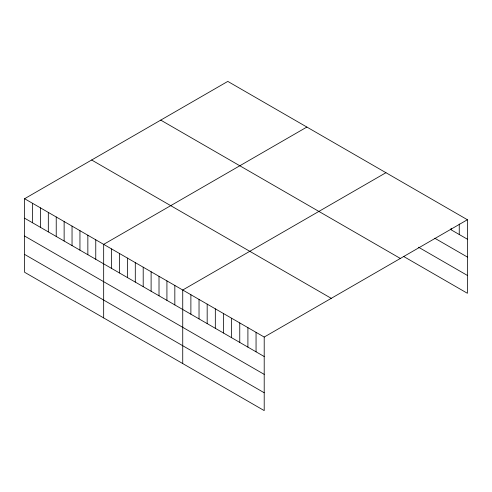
<?xml version="1.0" encoding="UTF-8"?>
<svg xmlns="http://www.w3.org/2000/svg" width="492" height="492" viewBox="0 0 492 492"><rect width="100%" height="100%" fill="white"/><g stroke="black" fill="none" stroke-linecap="round" stroke-linejoin="round"><path stroke-width="0.74" d="M24.6 198.719L264.204 337.051L264.204 410.599L24.6 272.267L24.6 198.719L227.796 81.401L467.4 219.733L467.4 293.281L403.483 256.381M306.867 127.053L103.671 244.37L103.671 317.912M385.937 172.704L182.735 290.016L182.735 363.563M264.204 337.051L467.4 219.733M467.4 239.21L451.109 229.807L451.109 228.306M434.817 238.245L467.4 257.058M418.52 247.218L467.4 275.44M160.743 120.116L400.347 258.448M91.653 160.005L331.257 298.337M24.6 218.196L264.204 356.528M24.6 236.037L264.204 374.369M24.6 254.419L264.204 392.757M459.251 224.02L459.251 234.512M256.055 332.346L256.055 351.823M247.907 327.647L247.907 347.124M239.764 322.943L239.764 342.42M231.615 318.238L231.615 337.715M223.466 313.533L223.466 333.01M215.324 308.835L215.324 328.312M207.175 304.13L207.175 323.607M199.032 299.425L199.032 318.902M190.884 294.72L190.884 314.197M174.832 285.452L174.832 304.929M166.923 280.889L166.923 300.366M159.014 276.326L159.014 295.803M151.112 271.756L151.112 291.239M143.203 267.193L143.203 286.67M135.294 262.63L135.294 282.107M127.391 258.066L127.391 277.543M119.482 253.497L119.482 272.974M111.573 248.934L111.573 268.411M95.762 239.801L95.762 259.284M87.853 235.237L87.853 254.715M79.95 230.674L79.95 250.151M72.041 226.111L72.041 245.588M64.132 221.541L64.132 241.025M56.229 216.978L56.229 236.455M48.321 212.415L48.321 231.892M40.412 207.852L40.412 227.329M32.509 203.282L32.509 222.759"/></g></svg>
